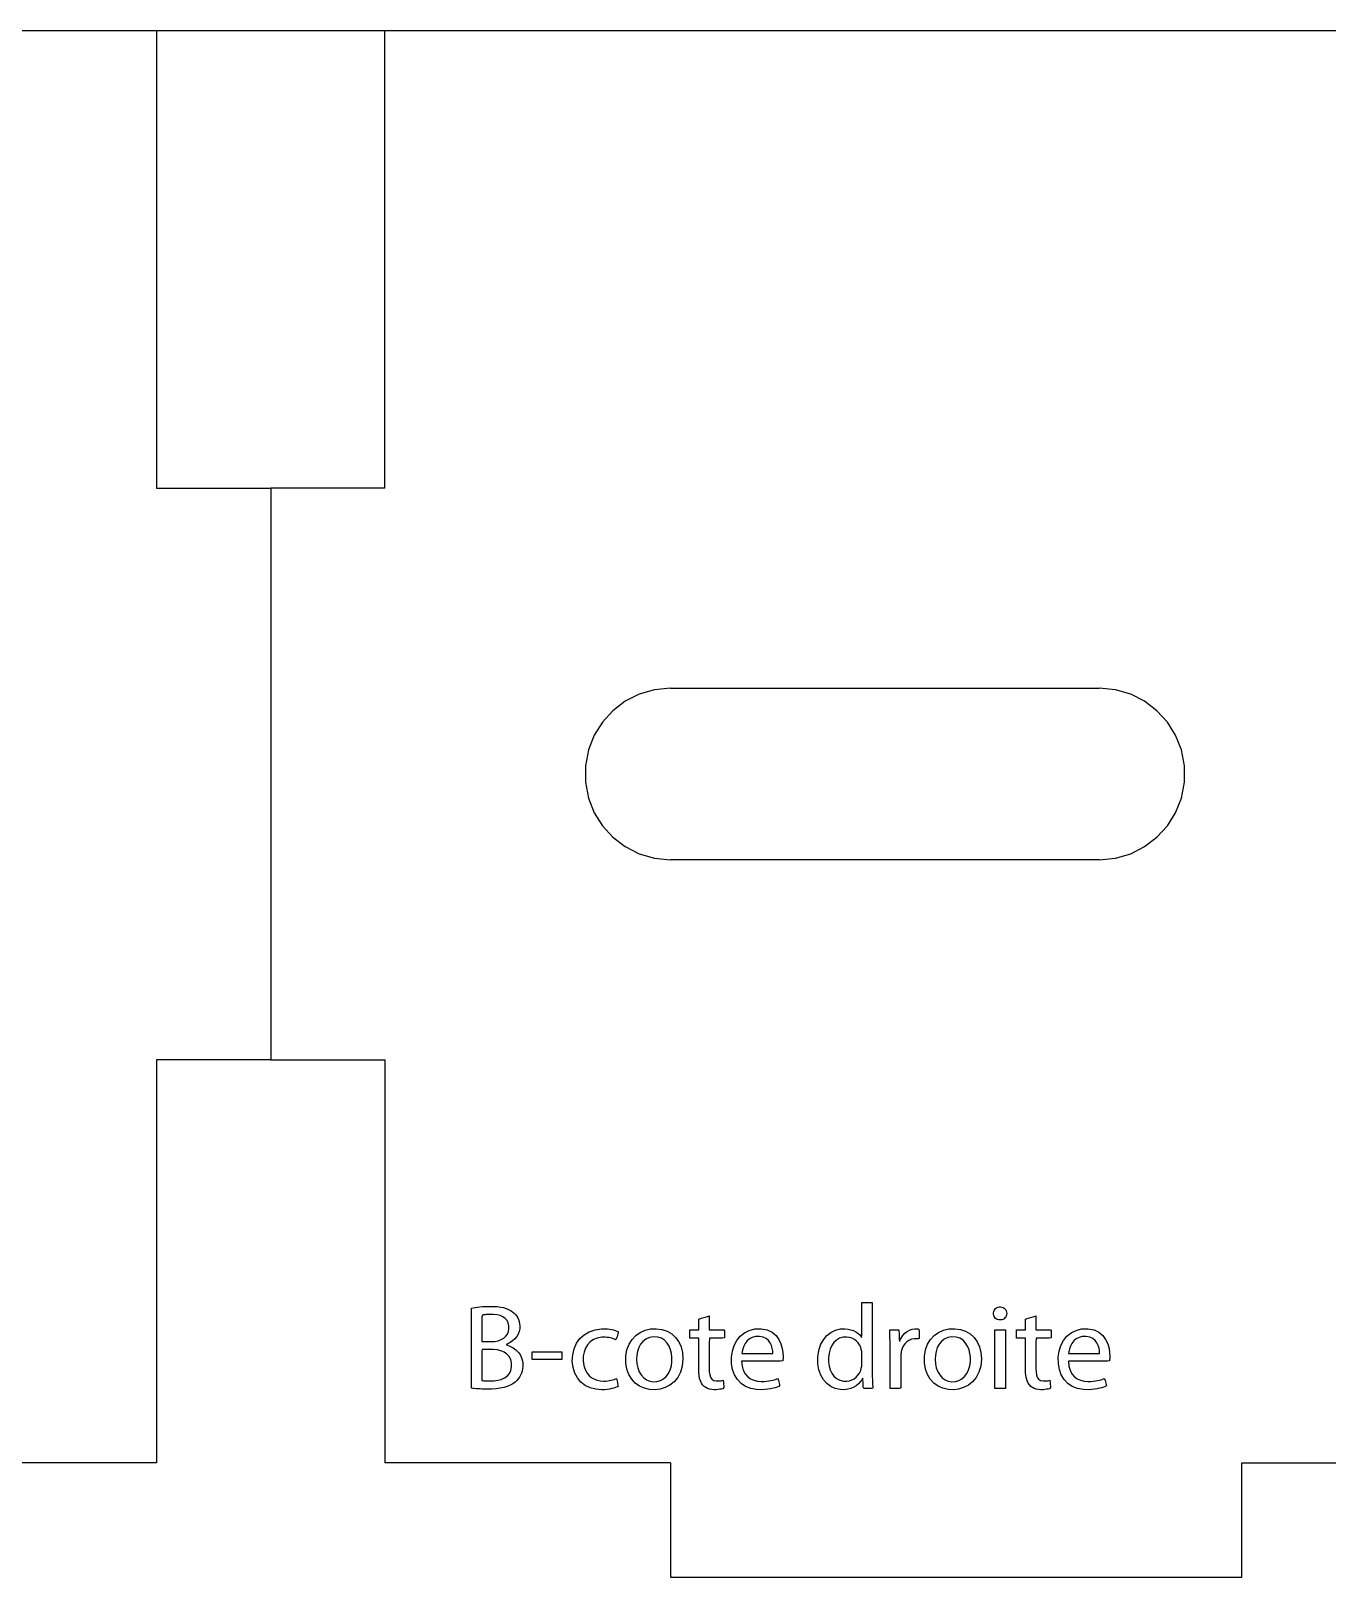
# Model space of a CAD drawing. Header units: metres. Extents: x -26 to 521, y 602 to 1019.
# Drawn here: x 205.6 to 251, y 601.6 to 655.7 of the extents above; entities that cross this region are included whole.
import ezdxf

# ---------------------------------------------------------------- set-up
doc = ezdxf.new("R2010")
doc.units = ezdxf.units.M

msp = doc.modelspace()

# ---------------------------------------------------------------- linework, layer by layer
at = {"layer": 'COMPONENT1'}
for p, q in [((209.981, 655.651), (169.981, 655.651)), ((209.981, 655.651), (209.981, 639.651)), ((217.981, 655.651), (209.981, 655.651)), ((217.981, 639.651), (217.981, 655.651)), ((257.981, 655.651), (217.981, 655.651)), ((209.981, 639.651), (213.981, 639.651)), ((217.981, 639.651), (213.981, 639.651)), ((213.981, 639.651), (213.981, 619.651)), ((226.877, 632.441), (226.389, 632.194)), ((227.411, 632.597), (226.877, 632.441)), ((227.981, 632.651), (227.411, 632.597)), ((227.981, 632.651), (242.981, 632.651)), ((243.551, 632.597), (242.981, 632.651)), ((244.085, 632.441), (243.551, 632.597)), ((244.573, 632.194), (244.085, 632.441)), ((226.389, 632.194), (225.958, 631.866)), ((245.005, 631.866), (244.573, 632.194)), ((225.593, 631.466), (225.304, 631.005)), ((225.958, 631.866), (225.593, 631.466)), ((245.37, 631.466), (245.005, 631.866)), ((245.659, 631.005), (245.37, 631.466)), ((225.304, 631.005), (225.101, 630.493)), ((245.861, 630.493), (245.659, 631.005)), ((225.101, 630.493), (224.995, 629.94)), ((245.968, 629.94), (245.861, 630.493)), ((224.995, 629.94), (224.995, 629.362)), ((245.968, 629.362), (245.968, 629.94)), ((224.995, 629.362), (225.101, 628.809)), ((245.861, 628.809), (245.968, 629.362)), ((225.101, 628.809), (225.304, 628.297)), ((245.659, 628.297), (245.861, 628.809)), ((225.304, 628.297), (225.593, 627.836)), ((245.37, 627.836), (245.659, 628.297)), ((225.593, 627.836), (225.958, 627.436)), ((245.005, 627.436), (245.37, 627.836)), ((225.958, 627.436), (226.389, 627.108)), ((226.389, 627.108), (226.877, 626.861)), ((244.085, 626.861), (244.573, 627.108)), ((244.573, 627.108), (245.005, 627.436)), ((226.877, 626.861), (227.411, 626.705)), ((227.411, 626.705), (227.981, 626.651)), ((242.981, 626.651), (227.981, 626.651)), ((242.981, 626.651), (243.551, 626.705)), ((243.551, 626.705), (244.085, 626.861)), ((213.981, 619.651), (209.981, 619.651)), ((209.981, 619.651), (209.981, 605.55)), ((213.981, 619.651), (217.981, 619.651)), ((217.981, 619.651), (217.981, 605.55)), ((209.981, 605.55), (199.981, 605.55)), ((227.981, 605.55), (217.981, 605.55)), ((227.981, 605.55), (227.981, 601.551)), ((247.981, 601.551), (247.981, 605.55)), ((247.981, 605.55), (257.981, 605.55)), ((227.981, 601.551), (247.981, 601.551))]:
    msp.add_line(p, q, dxfattribs=at)
at = {"layer": 'COMPONENT8'}
for p, q in [((221.008, 610.96), (221.072, 610.974)), ((221.008, 610.843), (221.008, 610.96)), ((221.008, 610.532), (221.008, 610.843)), ((221.072, 610.974), (221.143, 610.986)), ((221.143, 610.986), (221.221, 610.997)), ((221.221, 610.997), (221.305, 611.006)), ((221.305, 611.006), (221.393, 611.013)), ((221.393, 611.013), (221.484, 611.019)), ((221.484, 611.019), (221.577, 611.022)), ((221.577, 611.022), (221.671, 611.024)), ((221.671, 611.024), (221.799, 611.021)), ((221.799, 611.021), (221.919, 611.013)), ((221.919, 611.013), (222.029, 610.999)), ((222.029, 610.999), (222.129, 610.978)), ((222.129, 610.978), (222.22, 610.95)), ((222.22, 610.95), (222.302, 610.916)), ((222.302, 610.916), (222.378, 610.875)), ((222.378, 610.875), (222.446, 610.827)), ((222.446, 610.827), (222.501, 610.782)), ((234.672, 611.111), (234.672, 611.155)), ((234.672, 611.155), (234.733, 611.155)), ((234.672, 610.981), (234.672, 611.111)), ((234.672, 610.792), (234.672, 610.981)), ((234.672, 610.572), (234.672, 610.792)), ((234.733, 611.155), (234.792, 611.155)), ((234.792, 611.155), (234.859, 611.155)), ((234.859, 611.155), (234.926, 611.155)), ((234.926, 611.155), (234.984, 611.155)), ((234.984, 611.155), (235.04, 611.155)), ((235.04, 611.155), (235.04, 611.051)), ((235.04, 611.051), (235.04, 610.775)), ((239.284, 610.797), (239.292, 610.841)), ((239.284, 610.752), (239.284, 610.797)), ((239.292, 610.841), (239.307, 610.881)), ((239.307, 610.881), (239.33, 610.918)), ((239.33, 610.918), (239.358, 610.949)), ((239.358, 610.949), (239.393, 610.975)), ((239.393, 610.975), (239.434, 610.994)), ((239.434, 610.994), (239.479, 611.005)), ((239.479, 611.005), (239.528, 611.007)), ((239.528, 611.007), (239.574, 611)), ((239.574, 611), (239.616, 610.986)), ((239.616, 610.986), (239.653, 610.964)), ((239.653, 610.964), (239.684, 610.936)), ((239.684, 610.936), (239.71, 610.902)), ((239.71, 610.902), (239.728, 610.863)), ((239.728, 610.863), (239.74, 610.82)), ((239.74, 610.82), (239.744, 610.774)), ((221.008, 610.092), (221.008, 610.532)), ((221.394, 610.719), (221.376, 610.662)), ((221.376, 610.662), (221.376, 610.551)), ((221.376, 610.551), (221.376, 610.403)), ((221.376, 610.403), (221.376, 610.237)), ((221.421, 610.723), (221.394, 610.719)), ((221.451, 610.728), (221.421, 610.723)), ((221.486, 610.731), (221.451, 610.728)), ((221.526, 610.735), (221.486, 610.731)), ((221.571, 610.738), (221.526, 610.735)), ((221.621, 610.739), (221.571, 610.738)), ((221.678, 610.74), (221.621, 610.739)), ((221.781, 610.738), (221.678, 610.74)), ((221.905, 610.725), (221.781, 610.738)), ((222.015, 610.698), (221.905, 610.725)), ((222.111, 610.657), (222.015, 610.698)), ((222.19, 610.602), (222.111, 610.657)), ((222.253, 610.532), (222.19, 610.602)), ((222.296, 610.446), (222.253, 610.532)), ((222.32, 610.344), (222.296, 610.446)), ((222.322, 610.235), (222.32, 610.344)), ((222.501, 610.782), (222.549, 610.734)), ((222.549, 610.734), (222.591, 610.681)), ((222.591, 610.681), (222.627, 610.623)), ((222.627, 610.623), (222.657, 610.559)), ((222.657, 610.559), (222.679, 610.491)), ((222.679, 610.491), (222.693, 610.417)), ((222.693, 610.417), (222.7, 610.338)), ((222.7, 610.338), (222.696, 610.241)), ((228.965, 610.199), (228.966, 610.281)), ((228.966, 610.579), (229.054, 610.606)), ((228.966, 610.544), (228.966, 610.579)), ((228.966, 610.467), (228.966, 610.544)), ((228.966, 610.372), (228.966, 610.467)), ((228.966, 610.281), (228.966, 610.372)), ((229.054, 610.606), (229.143, 610.633)), ((229.143, 610.633), (229.233, 610.66)), ((229.233, 610.66), (229.302, 610.681)), ((229.302, 610.681), (229.33, 610.69)), ((229.33, 610.69), (229.33, 610.652)), ((229.33, 610.652), (229.33, 610.558)), ((229.33, 610.558), (229.33, 610.437)), ((229.33, 610.437), (229.33, 610.317)), ((229.33, 610.317), (229.33, 610.229)), ((234.672, 610.348), (234.672, 610.572)), ((234.672, 610.149), (234.672, 610.348)), ((235.04, 610.775), (235.04, 610.385)), ((235.04, 610.385), (235.04, 609.936)), ((239.292, 610.708), (239.284, 610.752)), ((239.306, 610.668), (239.292, 610.708)), ((239.328, 610.632), (239.306, 610.668)), ((239.355, 610.601), (239.328, 610.632)), ((239.389, 610.577), (239.355, 610.601)), ((239.428, 610.559), (239.389, 610.577)), ((239.472, 610.548), (239.428, 610.559)), ((239.521, 610.546), (239.472, 610.548)), ((239.57, 610.552), (239.521, 610.546)), ((239.615, 610.567), (239.57, 610.552)), ((239.653, 610.588), (239.615, 610.567)), ((239.685, 610.616), (239.653, 610.588)), ((239.71, 610.65), (239.685, 610.616)), ((239.729, 610.688), (239.71, 610.65)), ((239.74, 610.729), (239.729, 610.688)), ((239.744, 610.774), (239.74, 610.729)), ((240.403, 610.199), (240.405, 610.281)), ((240.405, 610.579), (240.493, 610.606)), ((240.405, 610.544), (240.405, 610.579)), ((240.405, 610.467), (240.405, 610.544)), ((240.405, 610.372), (240.405, 610.467)), ((240.405, 610.281), (240.405, 610.372)), ((240.493, 610.606), (240.581, 610.633)), ((240.581, 610.633), (240.671, 610.66)), ((240.671, 610.66), (240.741, 610.681)), ((240.741, 610.681), (240.769, 610.69)), ((240.769, 610.69), (240.769, 610.652)), ((240.769, 610.652), (240.769, 610.558)), ((240.769, 610.558), (240.769, 610.437)), ((240.769, 610.437), (240.769, 610.317)), ((240.769, 610.317), (240.769, 610.229)), ((221.008, 609.586), (221.008, 610.092)), ((221.376, 610.237), (221.376, 610.073)), ((221.376, 610.073), (221.376, 609.93)), ((221.376, 609.93), (221.376, 609.83)), ((221.376, 609.83), (221.376, 609.792)), ((221.376, 609.792), (221.426, 609.792)), ((221.426, 609.792), (221.477, 609.792)), ((221.477, 609.792), (221.537, 609.792)), ((221.537, 609.792), (221.597, 609.792)), ((221.597, 609.792), (221.651, 609.792)), ((221.651, 609.792), (221.691, 609.792)), ((221.691, 609.792), (221.818, 609.798)), ((221.818, 609.798), (221.94, 609.821)), ((221.94, 609.821), (222.047, 609.859)), ((222.047, 609.859), (222.137, 609.912)), ((222.137, 609.912), (222.211, 609.978)), ((222.211, 609.978), (222.267, 610.054)), ((222.361, 609.753), (222.261, 609.704)), ((222.267, 610.054), (222.304, 610.141)), ((222.304, 610.141), (222.322, 610.235)), ((222.45, 609.814), (222.361, 609.753)), ((222.527, 609.884), (222.45, 609.814)), ((222.591, 609.963), (222.527, 609.884)), ((222.641, 610.05), (222.591, 609.963)), ((222.676, 610.143), (222.641, 610.05)), ((222.696, 610.241), (222.676, 610.143)), ((224.6, 609.542), (224.685, 609.731)), ((224.685, 609.731), (224.803, 609.895)), ((224.803, 609.895), (224.953, 610.031)), ((224.953, 610.031), (225.131, 610.136)), ((225.164, 609.78), (225.07, 609.679)), ((225.131, 610.136), (225.336, 610.207)), ((225.279, 609.86), (225.164, 609.78)), ((225.414, 609.915), (225.279, 609.86)), ((225.336, 610.207), (225.565, 610.239)), ((225.57, 609.942), (225.414, 609.915)), ((225.565, 610.239), (225.695, 610.24)), ((225.683, 609.944), (225.57, 609.942)), ((225.751, 609.939), (225.683, 609.944)), ((225.695, 610.24), (225.773, 610.234)), ((225.815, 609.931), (225.751, 609.939)), ((225.773, 610.234), (225.847, 610.225)), ((225.873, 609.92), (225.815, 609.931)), ((225.847, 610.225), (225.918, 610.212)), ((225.925, 609.906), (225.873, 609.92)), ((225.918, 610.212), (225.983, 610.196)), ((225.973, 609.89), (225.925, 609.906)), ((226.015, 609.874), (225.973, 609.89)), ((225.983, 610.196), (226.042, 610.179)), ((226.053, 609.856), (226.015, 609.874)), ((226.042, 610.179), (226.094, 610.159)), ((226.078, 609.873), (226.053, 609.856)), ((226.089, 609.912), (226.078, 609.873)), ((226.104, 609.961), (226.089, 609.912)), ((226.094, 610.159), (226.139, 610.139)), ((226.119, 610.013), (226.104, 609.961)), ((226.134, 610.062), (226.119, 610.013)), ((226.146, 610.102), (226.134, 610.062)), ((226.139, 610.139), (226.146, 610.102)), ((226.525, 609.697), (226.628, 609.865)), ((226.628, 609.865), (226.758, 610.003)), ((226.758, 610.003), (226.912, 610.112)), ((226.912, 610.112), (227.085, 610.188)), ((227.012, 609.799), (226.931, 609.697)), ((227.114, 609.88), (227.012, 609.799)), ((227.085, 610.188), (227.274, 610.231)), ((227.235, 609.935), (227.114, 609.88)), ((227.378, 609.961), (227.235, 609.935)), ((227.274, 610.231), (227.478, 610.24)), ((227.53, 609.951), (227.378, 609.961)), ((227.478, 610.24), (227.678, 610.212)), ((227.661, 609.908), (227.53, 609.951)), ((227.771, 609.836), (227.661, 609.908)), ((227.678, 610.212), (227.859, 610.15)), ((227.86, 609.741), (227.771, 609.836)), ((227.859, 610.15), (228.019, 610.056)), ((227.929, 609.629), (227.86, 609.741)), ((228.019, 610.056), (228.154, 609.933)), ((228.154, 609.933), (228.263, 609.782)), ((228.263, 609.782), (228.344, 609.606)), ((228.649, 610.196), (228.71, 610.199)), ((228.649, 610.161), (228.649, 610.196)), ((228.649, 610.099), (228.649, 610.161)), ((228.649, 610.028), (228.649, 610.099)), ((228.649, 609.963), (228.649, 610.028)), ((228.655, 609.915), (228.649, 609.963)), ((228.699, 609.915), (228.655, 609.915)), ((228.77, 609.915), (228.699, 609.915)), ((228.71, 610.199), (228.784, 610.199)), ((228.85, 609.915), (228.77, 609.915)), ((228.784, 610.199), (228.864, 610.199)), ((228.92, 609.915), (228.85, 609.915)), ((228.864, 610.199), (228.93, 610.199)), ((228.962, 609.915), (228.92, 609.915)), ((228.93, 610.199), (228.965, 610.199)), ((228.966, 609.884), (228.962, 609.915)), ((228.966, 609.715), (228.966, 609.884)), ((228.966, 609.457), (228.966, 609.715)), ((229.33, 610.229), (229.331, 610.199)), ((229.342, 609.915), (229.33, 609.743)), ((229.33, 609.743), (229.33, 609.495)), ((229.331, 610.199), (229.381, 610.199)), ((229.42, 609.915), (229.342, 609.915)), ((229.381, 610.199), (229.488, 610.199)), ((229.541, 609.915), (229.42, 609.915)), ((229.488, 610.199), (229.621, 610.199)), ((229.676, 609.915), (229.541, 609.915)), ((229.621, 610.199), (229.748, 610.199)), ((229.792, 609.915), (229.676, 609.915)), ((229.748, 610.199), (229.839, 610.199)), ((229.863, 609.925), (229.792, 609.915)), ((229.839, 610.199), (229.863, 610.167)), ((229.863, 610.167), (229.863, 610.107)), ((229.863, 610.107), (229.863, 610.036)), ((229.863, 610.036), (229.863, 609.97)), ((229.863, 609.97), (229.863, 609.925)), ((230.205, 609.653), (230.296, 609.828)), ((230.296, 609.828), (230.416, 609.977)), ((230.416, 609.977), (230.562, 610.097)), ((230.592, 609.727), (230.541, 609.633)), ((230.562, 610.097), (230.733, 610.183)), ((230.658, 609.812), (230.592, 609.727)), ((230.739, 609.883), (230.658, 609.812)), ((230.733, 610.183), (230.928, 610.231)), ((230.837, 609.937), (230.739, 609.883)), ((230.953, 609.968), (230.837, 609.937)), ((230.928, 610.231), (231.15, 610.238)), ((231.089, 609.973), (230.953, 609.968)), ((231.218, 609.948), (231.089, 609.973)), ((231.15, 610.238), (231.363, 610.197)), ((231.322, 609.899), (231.218, 609.948)), ((231.404, 609.83), (231.322, 609.899)), ((231.363, 610.197), (231.534, 610.115)), ((231.466, 609.747), (231.404, 609.83)), ((231.51, 609.654), (231.466, 609.747)), ((231.534, 610.115), (231.669, 610)), ((231.669, 610), (231.77, 609.862)), ((231.77, 609.862), (231.842, 609.709)), ((231.842, 609.709), (231.888, 609.55)), ((233.23, 609.681), (233.326, 609.855)), ((233.326, 609.855), (233.448, 609.999)), ((233.448, 609.999), (233.591, 610.111)), ((233.591, 610.111), (233.751, 610.189)), ((233.695, 609.759), (233.62, 609.653)), ((233.788, 609.845), (233.695, 609.759)), ((233.751, 610.189), (233.925, 610.233)), ((233.896, 609.906), (233.788, 609.845)), ((234.02, 609.941), (233.896, 609.906)), ((233.925, 610.233), (234.084, 610.24)), ((234.147, 609.948), (234.02, 609.941)), ((234.084, 610.24), (234.194, 610.229)), ((234.244, 609.935), (234.147, 609.948)), ((234.194, 610.229), (234.293, 610.207)), ((234.333, 609.907), (234.244, 609.935)), ((234.293, 610.207), (234.382, 610.175)), ((234.414, 609.864), (234.333, 609.907)), ((234.382, 610.175), (234.461, 610.134)), ((234.485, 609.81), (234.414, 609.864)), ((234.461, 610.134), (234.529, 610.086)), ((234.546, 609.746), (234.485, 609.81)), ((234.529, 610.086), (234.587, 610.033)), ((234.595, 609.673), (234.546, 609.746)), ((234.587, 610.033), (234.635, 609.977)), ((234.635, 609.977), (234.664, 609.932)), ((234.664, 609.932), (234.672, 610.001)), ((234.672, 610.001), (234.672, 610.149)), ((235.04, 609.936), (235.04, 609.485)), ((235.65, 610.147), (235.648, 610.199)), ((235.648, 610.199), (235.717, 610.199)), ((235.654, 610.071), (235.65, 610.147)), ((235.657, 609.992), (235.654, 610.071)), ((235.659, 609.911), (235.657, 609.992)), ((235.661, 609.828), (235.659, 609.911)), ((235.662, 609.741), (235.661, 609.828)), ((235.663, 609.652), (235.662, 609.741)), ((235.717, 610.199), (235.775, 610.199)), ((235.775, 610.199), (235.839, 610.199)), ((235.839, 610.199), (235.898, 610.199)), ((235.898, 610.199), (235.944, 610.199)), ((235.944, 610.199), (235.97, 610.199)), ((235.97, 610.199), (235.974, 610.153)), ((235.974, 610.153), (235.977, 610.09)), ((235.977, 610.09), (235.98, 610.014)), ((235.98, 610.014), (235.983, 609.936)), ((235.983, 609.936), (235.986, 609.865)), ((235.986, 609.865), (235.988, 609.814)), ((235.988, 609.814), (236.056, 609.916)), ((235.988, 609.814), (236.001, 609.792)), ((236.056, 609.916), (236.114, 610.004)), ((236.114, 610.004), (236.182, 610.08)), ((236.18, 609.715), (236.125, 609.635)), ((236.245, 609.782), (236.18, 609.715)), ((236.182, 610.08), (236.259, 610.142)), ((236.321, 609.834), (236.245, 609.782)), ((236.259, 610.142), (236.344, 610.19)), ((236.407, 609.87), (236.321, 609.834)), ((236.344, 610.19), (236.434, 610.223)), ((236.501, 609.888), (236.407, 609.87)), ((236.434, 610.223), (236.528, 610.239)), ((236.577, 609.89), (236.501, 609.888)), ((236.528, 610.239), (236.581, 610.241)), ((236.611, 609.889), (236.577, 609.89)), ((236.581, 610.241), (236.608, 610.24)), ((236.608, 610.24), (236.634, 610.237)), ((236.642, 609.887), (236.611, 609.889)), ((236.634, 610.237), (236.66, 610.235)), ((236.675, 609.893), (236.642, 609.887)), ((236.66, 610.235), (236.675, 610.182)), ((236.675, 610.182), (236.675, 610.124)), ((236.675, 610.124), (236.675, 610.057)), ((236.675, 610.057), (236.675, 609.99)), ((236.675, 609.99), (236.675, 609.932)), ((236.675, 609.932), (236.675, 609.893)), ((236.972, 609.697), (237.076, 609.865)), ((237.076, 609.865), (237.206, 610.003)), ((237.206, 610.003), (237.359, 610.112)), ((237.359, 610.112), (237.533, 610.188)), ((237.46, 609.799), (237.379, 609.697)), ((237.561, 609.88), (237.46, 609.799)), ((237.533, 610.188), (237.722, 610.231)), ((237.683, 609.935), (237.561, 609.88)), ((237.825, 609.961), (237.683, 609.935)), ((237.722, 610.231), (237.926, 610.24)), ((237.978, 609.951), (237.825, 609.961)), ((237.926, 610.24), (238.126, 610.212)), ((238.109, 609.908), (237.978, 609.951)), ((238.219, 609.836), (238.109, 609.908)), ((238.126, 610.212), (238.307, 610.15)), ((238.308, 609.741), (238.219, 609.836)), ((238.307, 610.15), (238.466, 610.056)), ((238.377, 609.629), (238.308, 609.741)), ((238.466, 610.056), (238.602, 609.933)), ((238.602, 609.933), (238.711, 609.782)), ((238.711, 609.782), (238.791, 609.606)), ((239.329, 608.151), (239.329, 610.199)), ((239.329, 610.199), (239.702, 610.199)), ((239.702, 610.199), (239.702, 608.151)), ((240.087, 610.196), (240.148, 610.199)), ((240.087, 610.161), (240.087, 610.196)), ((240.087, 610.099), (240.087, 610.161)), ((240.087, 610.028), (240.087, 610.099)), ((240.087, 609.963), (240.087, 610.028)), ((240.093, 609.915), (240.087, 609.963)), ((240.137, 609.915), (240.093, 609.915)), ((240.208, 609.915), (240.137, 609.915)), ((240.148, 610.199), (240.222, 610.199)), ((240.288, 609.915), (240.208, 609.915)), ((240.222, 610.199), (240.302, 610.199)), ((240.359, 609.915), (240.288, 609.915)), ((240.302, 610.199), (240.369, 610.199)), ((240.4, 609.915), (240.359, 609.915)), ((240.369, 610.199), (240.403, 610.199)), ((240.405, 609.884), (240.4, 609.915)), ((240.405, 609.715), (240.405, 609.884)), ((240.405, 609.457), (240.405, 609.715)), ((240.769, 610.229), (240.769, 610.199)), ((240.769, 610.199), (240.819, 610.199)), ((240.781, 609.915), (240.769, 609.743)), ((240.769, 609.743), (240.769, 609.495)), ((240.858, 609.915), (240.781, 609.915)), ((240.819, 610.199), (240.926, 610.199)), ((240.98, 609.915), (240.858, 609.915)), ((240.926, 610.199), (241.059, 610.199)), ((241.114, 609.915), (240.98, 609.915)), ((241.059, 610.199), (241.187, 610.199)), ((241.23, 609.915), (241.114, 609.915)), ((241.187, 610.199), (241.277, 610.199)), ((241.302, 609.925), (241.23, 609.915)), ((241.277, 610.199), (241.302, 610.167)), ((241.302, 610.167), (241.302, 610.107)), ((241.302, 610.107), (241.302, 610.036)), ((241.302, 610.036), (241.302, 609.97)), ((241.302, 609.97), (241.302, 609.925)), ((241.643, 609.653), (241.735, 609.828)), ((241.735, 609.828), (241.854, 609.977)), ((241.854, 609.977), (242, 610.097)), ((242.03, 609.727), (241.979, 609.633)), ((242, 610.097), (242.171, 610.183)), ((242.096, 609.812), (242.03, 609.727)), ((242.178, 609.883), (242.096, 609.812)), ((242.171, 610.183), (242.366, 610.231)), ((242.276, 609.937), (242.178, 609.883)), ((242.391, 609.968), (242.276, 609.937)), ((242.366, 610.231), (242.589, 610.238)), ((242.527, 609.973), (242.391, 609.968)), ((242.656, 609.948), (242.527, 609.973)), ((242.589, 610.238), (242.801, 610.197)), ((242.761, 609.899), (242.656, 609.948)), ((242.843, 609.83), (242.761, 609.899)), ((242.801, 610.197), (242.973, 610.115)), ((242.904, 609.747), (242.843, 609.83)), ((242.948, 609.654), (242.904, 609.747)), ((242.973, 610.115), (243.107, 610)), ((243.107, 610), (243.209, 609.862)), ((243.209, 609.862), (243.28, 609.709)), ((243.28, 609.709), (243.326, 609.55)), ((221.008, 609.076), (221.008, 609.586)), ((221.384, 609.517), (221.376, 609.454)), ((221.376, 609.454), (221.376, 609.325)), ((221.376, 609.325), (221.376, 609.15)), ((221.414, 609.517), (221.384, 609.517)), ((221.458, 609.517), (221.414, 609.517)), ((221.512, 609.517), (221.458, 609.517)), ((221.567, 609.517), (221.512, 609.517)), ((221.618, 609.517), (221.567, 609.517)), ((221.678, 609.517), (221.618, 609.517)), ((221.768, 609.515), (221.678, 609.517)), ((221.906, 609.498), (221.768, 609.515)), ((222.034, 609.466), (221.906, 609.498)), ((222.148, 609.418), (222.034, 609.466)), ((222.246, 609.352), (222.148, 609.418)), ((222.261, 609.704), (222.218, 609.687)), ((222.218, 609.687), (222.269, 609.66)), ((222.325, 609.269), (222.246, 609.352)), ((222.269, 609.66), (222.371, 609.622)), ((222.381, 609.168), (222.325, 609.269)), ((222.371, 609.622), (222.471, 609.568)), ((222.412, 609.049), (222.381, 609.168)), ((222.471, 609.568), (222.566, 609.499)), ((222.566, 609.499), (222.65, 609.413)), ((222.65, 609.413), (222.72, 609.311)), ((222.72, 609.311), (222.772, 609.191)), ((222.772, 609.191), (222.801, 609.054)), ((223.129, 609.158), (223.129, 609.429)), ((223.129, 609.429), (224.174, 609.429)), ((224.174, 609.429), (224.174, 609.158)), ((224.539, 609.104), (224.551, 609.331)), ((224.551, 609.331), (224.6, 609.542)), ((224.921, 609.279), (224.916, 609.119)), ((224.948, 609.425), (224.921, 609.279)), ((224.998, 609.56), (224.948, 609.425)), ((225.07, 609.679), (224.998, 609.56)), ((226.414, 609.279), (226.452, 609.501)), ((226.414, 609.043), (226.414, 609.279)), ((226.452, 609.501), (226.525, 609.697)), ((226.799, 609.311), (226.79, 609.171)), ((226.79, 609.171), (226.801, 609.013)), ((226.825, 609.448), (226.799, 609.311)), ((226.869, 609.579), (226.825, 609.448)), ((226.931, 609.697), (226.869, 609.579)), ((227.98, 609.504), (227.929, 609.629)), ((228.012, 609.374), (227.98, 609.504)), ((228.028, 609.243), (228.012, 609.374)), ((228.027, 609.097), (228.028, 609.243)), ((228.344, 609.606), (228.394, 609.409)), ((228.411, 609.192), (228.388, 608.935)), ((228.394, 609.409), (228.411, 609.192)), ((228.966, 609.175), (228.966, 609.457)), ((228.966, 608.937), (228.966, 609.175)), ((229.33, 609.495), (229.33, 609.216)), ((229.33, 609.216), (229.33, 608.972)), ((230.113, 609.241), (230.143, 609.456)), ((230.115, 609.017), (230.113, 609.241)), ((230.143, 609.456), (230.205, 609.653)), ((230.479, 609.437), (230.474, 609.374)), ((230.474, 609.374), (230.544, 609.374)), ((230.503, 609.535), (230.479, 609.437)), ((230.541, 609.633), (230.503, 609.535)), ((230.544, 609.374), (230.677, 609.374)), ((230.677, 609.374), (230.852, 609.374)), ((230.852, 609.374), (231.045, 609.374)), ((231.045, 609.374), (231.235, 609.374)), ((231.235, 609.374), (231.399, 609.374)), ((231.399, 609.374), (231.513, 609.374)), ((231.538, 609.558), (231.51, 609.654)), ((231.513, 609.374), (231.556, 609.374)), ((231.553, 609.463), (231.538, 609.558)), ((231.556, 609.374), (231.553, 609.463)), ((231.888, 609.55), (231.911, 609.394)), ((231.911, 609.394), (231.916, 609.274)), ((231.914, 609.199), (231.911, 609.158)), ((231.916, 609.248), (231.914, 609.199)), ((231.916, 609.274), (231.916, 609.248)), ((233.13, 609.249), (233.163, 609.478)), ((233.134, 609.014), (233.13, 609.249)), ((233.163, 609.478), (233.23, 609.681)), ((233.525, 609.387), (233.506, 609.232)), ((233.506, 609.232), (233.507, 609.076)), ((233.563, 609.528), (233.525, 609.387)), ((233.62, 609.653), (233.563, 609.528)), ((234.633, 609.594), (234.595, 609.673)), ((234.656, 609.519), (234.633, 609.594)), ((234.663, 609.482), (234.656, 609.519)), ((234.668, 609.442), (234.663, 609.482)), ((234.671, 609.402), (234.668, 609.442)), ((234.672, 609.365), (234.671, 609.402)), ((234.672, 609.311), (234.672, 609.365)), ((234.672, 609.256), (234.672, 609.311)), ((234.672, 609.192), (234.672, 609.256)), ((234.672, 609.128), (234.672, 609.192)), ((235.04, 609.485), (235.04, 609.088)), ((235.663, 609.56), (235.663, 609.652)), ((235.663, 609.495), (235.663, 609.56)), ((235.663, 609.324), (235.663, 609.495)), ((235.663, 609.084), (235.663, 609.324)), ((236.038, 609.311), (236.036, 609.264)), ((236.036, 609.264), (236.036, 609.184)), ((236.036, 609.184), (236.036, 609.047)), ((236.041, 609.357), (236.038, 609.311)), ((236.046, 609.401), (236.041, 609.357)), ((236.053, 609.441), (236.046, 609.401)), ((236.083, 609.543), (236.053, 609.441)), ((236.125, 609.635), (236.083, 609.543)), ((236.862, 609.279), (236.9, 609.501)), ((236.862, 609.043), (236.862, 609.279)), ((236.9, 609.501), (236.972, 609.697)), ((237.247, 609.311), (237.238, 609.171)), ((237.238, 609.171), (237.249, 609.013)), ((237.272, 609.448), (237.247, 609.311)), ((237.316, 609.579), (237.272, 609.448)), ((237.379, 609.697), (237.316, 609.579)), ((238.427, 609.504), (238.377, 609.629)), ((238.46, 609.374), (238.427, 609.504)), ((238.476, 609.243), (238.46, 609.374)), ((238.475, 609.097), (238.476, 609.243)), ((238.791, 609.606), (238.841, 609.409)), ((238.859, 609.192), (238.836, 608.935)), ((238.841, 609.409), (238.859, 609.192)), ((240.405, 609.175), (240.405, 609.457)), ((240.405, 608.937), (240.405, 609.175)), ((240.769, 609.495), (240.769, 609.216)), ((240.769, 609.216), (240.769, 608.972)), ((241.551, 609.241), (241.582, 609.456)), ((241.553, 609.017), (241.551, 609.241)), ((241.582, 609.456), (241.643, 609.653)), ((241.917, 609.437), (241.913, 609.374)), ((241.913, 609.374), (241.982, 609.374)), ((241.942, 609.535), (241.917, 609.437)), ((241.979, 609.633), (241.942, 609.535)), ((241.982, 609.374), (242.115, 609.374)), ((242.115, 609.374), (242.29, 609.374)), ((242.29, 609.374), (242.484, 609.374)), ((242.484, 609.374), (242.674, 609.374)), ((242.674, 609.374), (242.837, 609.374)), ((242.837, 609.374), (242.952, 609.374)), ((242.977, 609.558), (242.948, 609.654)), ((242.952, 609.374), (242.995, 609.374)), ((242.991, 609.463), (242.977, 609.558)), ((242.995, 609.374), (242.991, 609.463)), ((243.326, 609.55), (243.349, 609.394)), ((243.349, 609.394), (243.355, 609.274)), ((243.353, 609.199), (243.349, 609.158)), ((243.354, 609.248), (243.353, 609.199)), ((243.355, 609.274), (243.354, 609.248)), ((221.008, 608.627), (221.008, 609.076)), ((221.008, 608.3), (221.008, 608.627)), ((221.376, 609.15), (221.376, 608.954)), ((221.376, 608.954), (221.376, 608.76)), ((221.376, 608.76), (221.376, 608.593)), ((222.259, 608.584), (222.335, 608.671)), ((222.335, 608.671), (222.388, 608.779)), ((222.388, 608.779), (222.414, 608.909)), ((222.414, 608.909), (222.412, 609.049)), ((222.758, 608.683), (222.727, 608.612)), ((222.782, 608.76), (222.758, 608.683)), ((222.798, 608.841), (222.782, 608.76)), ((222.805, 608.928), (222.798, 608.841)), ((222.801, 609.054), (222.805, 608.928)), ((224.174, 609.158), (223.129, 609.158)), ((224.564, 608.886), (224.539, 609.104)), ((224.624, 608.689), (224.564, 608.886)), ((224.715, 608.517), (224.624, 608.689)), ((224.916, 609.119), (224.938, 608.957)), ((224.938, 608.957), (224.984, 608.814)), ((224.984, 608.814), (225.053, 608.69)), ((225.053, 608.69), (225.142, 608.586)), ((226.45, 608.83), (226.414, 609.043)), ((226.52, 608.641), (226.45, 608.83)), ((226.619, 608.477), (226.52, 608.641)), ((226.801, 609.013), (226.833, 608.867)), ((226.833, 608.867), (226.884, 608.736)), ((226.884, 608.736), (226.953, 608.622)), ((227.821, 608.571), (227.9, 608.677)), ((227.9, 608.677), (227.962, 608.801)), ((227.962, 608.801), (228.005, 608.941)), ((228.005, 608.941), (228.027, 609.097)), ((228.326, 608.715), (228.228, 608.53)), ((228.388, 608.935), (228.326, 608.715)), ((228.966, 608.806), (228.966, 608.937)), ((228.968, 608.714), (228.966, 608.806)), ((228.977, 608.604), (228.968, 608.714)), ((229.33, 608.972), (229.33, 608.827)), ((229.33, 608.827), (229.332, 608.738)), ((229.332, 608.738), (229.347, 608.63)), ((229.347, 608.63), (229.377, 608.543)), ((230.15, 608.809), (230.115, 609.017)), ((230.218, 608.623), (230.15, 608.809)), ((230.465, 609.107), (230.482, 608.934)), ((230.525, 609.107), (230.465, 609.107)), ((230.482, 608.934), (230.524, 608.788)), ((230.524, 608.788), (230.588, 608.666)), ((230.684, 609.107), (230.525, 609.107)), ((230.588, 608.666), (230.673, 608.568)), ((230.91, 609.107), (230.684, 609.107)), ((231.169, 609.107), (230.91, 609.107)), ((231.431, 609.107), (231.169, 609.107)), ((231.662, 609.107), (231.431, 609.107)), ((231.83, 609.107), (231.662, 609.107)), ((231.906, 609.122), (231.83, 609.107)), ((231.911, 609.158), (231.906, 609.122)), ((233.17, 608.805), (233.134, 609.014)), ((233.237, 608.618), (233.17, 608.805)), ((233.507, 609.076), (233.527, 608.932)), ((233.527, 608.932), (233.566, 608.799)), ((233.566, 608.799), (233.622, 608.681)), ((233.622, 608.681), (233.697, 608.58)), ((234.539, 608.612), (234.592, 608.69)), ((234.592, 608.69), (234.634, 608.779)), ((234.634, 608.779), (234.656, 608.855)), ((234.656, 608.855), (234.664, 608.892)), ((234.664, 608.892), (234.669, 608.93)), ((234.669, 608.93), (234.671, 608.97)), ((234.671, 608.97), (234.672, 609.01)), ((234.672, 609.071), (234.672, 609.128)), ((234.672, 609.01), (234.672, 609.071)), ((235.04, 609.088), (235.04, 608.801)), ((235.04, 608.801), (235.04, 608.68)), ((235.04, 608.68), (235.04, 608.617)), ((235.663, 608.813), (235.663, 609.084)), ((235.663, 608.548), (235.663, 608.813)), ((236.036, 609.047), (236.036, 608.858)), ((236.036, 608.858), (236.036, 608.648)), ((236.036, 608.648), (236.036, 608.444)), ((236.898, 608.83), (236.862, 609.043)), ((236.967, 608.641), (236.898, 608.83)), ((237.066, 608.477), (236.967, 608.641)), ((237.249, 609.013), (237.281, 608.867)), ((237.281, 608.867), (237.332, 608.736)), ((237.332, 608.736), (237.401, 608.622)), ((238.269, 608.571), (238.347, 608.677)), ((238.347, 608.677), (238.409, 608.801)), ((238.409, 608.801), (238.452, 608.941)), ((238.452, 608.941), (238.475, 609.097)), ((238.773, 608.715), (238.676, 608.53)), ((238.836, 608.935), (238.773, 608.715)), ((240.405, 608.806), (240.405, 608.937)), ((240.407, 608.714), (240.405, 608.806)), ((240.416, 608.604), (240.407, 608.714)), ((240.769, 608.972), (240.769, 608.827)), ((240.769, 608.827), (240.771, 608.738)), ((240.771, 608.738), (240.786, 608.63)), ((240.786, 608.63), (240.816, 608.543)), ((241.588, 608.809), (241.553, 609.017)), ((241.656, 608.623), (241.588, 608.809)), ((241.903, 609.107), (241.92, 608.934)), ((241.964, 609.107), (241.903, 609.107)), ((241.92, 608.934), (241.962, 608.788)), ((241.962, 608.788), (242.027, 608.666)), ((242.123, 609.107), (241.964, 609.107)), ((242.027, 608.666), (242.111, 608.568)), ((242.348, 609.107), (242.123, 609.107)), ((242.608, 609.107), (242.348, 609.107)), ((242.869, 609.107), (242.608, 609.107)), ((243.1, 609.107), (242.869, 609.107)), ((243.268, 609.107), (243.1, 609.107)), ((243.344, 609.122), (243.268, 609.107)), ((243.349, 609.158), (243.344, 609.122)), ((221.008, 608.161), (221.008, 608.3)), ((221.051, 608.154), (221.008, 608.161)), ((221.106, 608.148), (221.051, 608.154)), ((221.167, 608.142), (221.106, 608.148)), ((221.234, 608.137), (221.167, 608.142)), ((221.307, 608.133), (221.234, 608.137)), ((221.386, 608.129), (221.307, 608.133)), ((221.376, 608.593), (221.376, 608.475)), ((221.376, 608.475), (221.376, 608.43)), ((221.376, 608.43), (221.405, 608.426)), ((221.47, 608.127), (221.386, 608.129)), ((221.405, 608.426), (221.436, 608.422)), ((221.436, 608.422), (221.47, 608.419)), ((221.47, 608.419), (221.506, 608.417)), ((221.56, 608.126), (221.47, 608.127)), ((221.506, 608.417), (221.545, 608.415)), ((221.545, 608.415), (221.586, 608.414)), ((221.713, 608.128), (221.56, 608.126)), ((221.586, 608.414), (221.629, 608.414)), ((221.629, 608.414), (221.675, 608.413)), ((221.675, 608.413), (221.795, 608.417)), ((221.868, 608.138), (221.713, 608.128)), ((221.795, 608.417), (221.928, 608.435)), ((222.011, 608.157), (221.868, 608.138)), ((221.928, 608.435), (222.052, 608.468)), ((222.141, 608.183), (222.011, 608.157)), ((222.052, 608.468), (222.163, 608.517)), ((222.258, 608.218), (222.141, 608.183)), ((222.163, 608.517), (222.259, 608.584)), ((222.364, 608.261), (222.258, 608.218)), ((222.457, 608.312), (222.364, 608.261)), ((222.538, 608.373), (222.457, 608.312)), ((222.598, 608.429), (222.538, 608.373)), ((222.647, 608.485), (222.598, 608.429)), ((222.69, 608.546), (222.647, 608.485)), ((222.727, 608.612), (222.69, 608.546)), ((224.837, 608.372), (224.715, 608.517)), ((224.986, 608.256), (224.837, 608.372)), ((225.161, 608.171), (224.986, 608.256)), ((225.142, 608.586), (225.249, 608.505)), ((225.36, 608.12), (225.161, 608.171)), ((225.249, 608.505), (225.372, 608.447)), ((225.568, 608.104), (225.36, 608.12)), ((225.372, 608.447), (225.509, 608.413)), ((225.509, 608.413), (225.641, 608.405)), ((225.667, 608.108), (225.568, 608.104)), ((225.641, 608.405), (225.715, 608.408)), ((225.759, 608.117), (225.667, 608.108)), ((225.715, 608.408), (225.783, 608.415)), ((225.844, 608.13), (225.759, 608.117)), ((225.783, 608.415), (225.845, 608.425)), ((225.922, 608.147), (225.844, 608.13)), ((225.845, 608.425), (225.902, 608.438)), ((225.902, 608.438), (225.954, 608.453)), ((225.992, 608.166), (225.922, 608.147)), ((225.954, 608.453), (226.002, 608.469)), ((226.053, 608.185), (225.992, 608.166)), ((226.002, 608.469), (226.046, 608.487)), ((226.046, 608.487), (226.083, 608.502)), ((226.105, 608.205), (226.053, 608.185)), ((226.083, 608.502), (226.093, 608.456)), ((226.093, 608.456), (226.103, 608.411)), ((226.103, 608.411), (226.115, 608.36)), ((226.146, 608.223), (226.105, 608.205)), ((226.115, 608.36), (226.126, 608.309)), ((226.126, 608.309), (226.136, 608.266)), ((226.136, 608.266), (226.146, 608.223)), ((226.744, 608.341), (226.619, 608.477)), ((226.892, 608.234), (226.744, 608.341)), ((227.06, 608.158), (226.892, 608.234)), ((226.953, 608.622), (227.038, 608.527)), ((227.038, 608.527), (227.138, 608.455)), ((227.244, 608.114), (227.06, 608.158)), ((227.138, 608.455), (227.251, 608.406)), ((227.436, 608.105), (227.244, 608.114)), ((227.251, 608.406), (227.375, 608.385)), ((227.375, 608.385), (227.503, 608.392)), ((227.615, 608.127), (227.436, 608.105)), ((227.503, 608.392), (227.621, 608.427)), ((227.79, 608.18), (227.615, 608.127)), ((227.621, 608.427), (227.727, 608.487)), ((227.727, 608.487), (227.821, 608.571)), ((227.954, 608.264), (227.79, 608.18)), ((228.102, 608.38), (227.954, 608.264)), ((228.228, 608.53), (228.102, 608.38)), ((228.995, 608.504), (228.977, 608.604)), ((229.021, 608.415), (228.995, 608.504)), ((229.056, 608.338), (229.021, 608.415)), ((229.101, 608.272), (229.056, 608.338)), ((229.15, 608.222), (229.101, 608.272)), ((229.207, 608.182), (229.15, 608.222)), ((229.271, 608.149), (229.207, 608.182)), ((229.343, 608.125), (229.271, 608.149)), ((229.422, 608.11), (229.343, 608.125)), ((229.377, 608.543), (229.425, 608.477)), ((229.507, 608.104), (229.422, 608.11)), ((229.425, 608.477), (229.492, 608.434)), ((229.492, 608.434), (229.579, 608.414)), ((229.579, 608.106), (229.507, 608.104)), ((229.579, 608.414), (229.644, 608.414)), ((229.644, 608.112), (229.579, 608.106)), ((229.644, 608.414), (229.688, 608.415)), ((229.704, 608.12), (229.644, 608.112)), ((229.688, 608.415), (229.726, 608.419)), ((229.758, 608.131), (229.704, 608.12)), ((229.726, 608.419), (229.761, 608.423)), ((229.804, 608.143), (229.758, 608.131)), ((229.761, 608.423), (229.791, 608.43)), ((229.791, 608.43), (229.82, 608.437)), ((229.841, 608.18), (229.804, 608.143)), ((229.82, 608.437), (229.829, 608.374)), ((229.829, 608.374), (229.833, 608.305)), ((229.833, 608.305), (229.837, 608.235)), ((229.837, 608.235), (229.841, 608.18)), ((230.316, 608.462), (230.218, 608.623)), ((230.444, 608.327), (230.316, 608.462)), ((230.6, 608.222), (230.444, 608.327)), ((230.783, 608.149), (230.6, 608.222)), ((230.673, 608.568), (230.774, 608.493)), ((230.774, 608.493), (230.89, 608.44)), ((230.99, 608.11), (230.783, 608.149)), ((230.89, 608.44), (231.016, 608.408)), ((231.169, 608.105), (230.99, 608.11)), ((231.016, 608.408), (231.152, 608.397)), ((231.152, 608.397), (231.251, 608.398)), ((231.281, 608.111), (231.169, 608.105)), ((231.251, 608.398), (231.338, 608.404)), ((231.384, 608.122), (231.281, 608.111)), ((231.338, 608.404), (231.417, 608.413)), ((231.479, 608.137), (231.384, 608.122)), ((231.417, 608.413), (231.488, 608.425)), ((231.564, 608.155), (231.479, 608.137)), ((231.488, 608.425), (231.554, 608.44)), ((231.554, 608.44), (231.615, 608.457)), ((231.641, 608.176), (231.564, 608.155)), ((231.615, 608.457), (231.671, 608.476)), ((231.709, 608.198), (231.641, 608.176)), ((231.671, 608.476), (231.723, 608.497)), ((231.767, 608.221), (231.709, 608.198)), ((231.723, 608.497), (231.742, 608.469)), ((231.742, 608.469), (231.752, 608.43)), ((231.752, 608.43), (231.764, 608.383)), ((231.764, 608.383), (231.777, 608.334)), ((231.797, 608.255), (231.767, 608.221)), ((231.777, 608.334), (231.788, 608.289)), ((231.788, 608.289), (231.797, 608.255)), ((233.331, 608.457), (233.237, 608.618)), ((233.449, 608.322), (233.331, 608.457)), ((233.588, 608.218), (233.449, 608.322)), ((233.745, 608.146), (233.588, 608.218)), ((233.697, 608.58), (233.79, 608.499)), ((233.917, 608.109), (233.745, 608.146)), ((233.79, 608.499), (233.9, 608.441)), ((233.9, 608.441), (234.028, 608.41)), ((234.069, 608.106), (233.917, 608.109)), ((234.028, 608.41), (234.149, 608.406)), ((234.184, 608.121), (234.069, 608.106)), ((234.149, 608.406), (234.238, 608.42)), ((234.291, 608.151), (234.184, 608.121)), ((234.238, 608.42), (234.323, 608.448)), ((234.388, 608.192), (234.291, 608.151)), ((234.323, 608.448), (234.403, 608.49)), ((234.475, 608.245), (234.388, 608.192)), ((234.403, 608.49), (234.475, 608.545)), ((234.475, 608.545), (234.539, 608.612)), ((234.552, 608.308), (234.475, 608.245)), ((234.617, 608.379), (234.552, 608.308)), ((234.671, 608.458), (234.617, 608.379)), ((234.71, 608.506), (234.671, 608.458)), ((234.711, 608.481), (234.71, 608.506)), ((234.714, 608.435), (234.711, 608.481)), ((234.716, 608.375), (234.714, 608.435)), ((234.719, 608.31), (234.716, 608.375)), ((234.722, 608.247), (234.719, 608.31)), ((234.725, 608.194), (234.722, 608.247)), ((234.748, 608.151), (234.725, 608.194)), ((234.789, 608.151), (234.748, 608.151)), ((234.844, 608.151), (234.789, 608.151)), ((234.905, 608.151), (234.844, 608.151)), ((234.964, 608.151), (234.905, 608.151)), ((235.014, 608.151), (234.964, 608.151)), ((235.057, 608.16), (235.014, 608.151)), ((235.04, 608.617), (235.041, 608.547)), ((235.041, 608.547), (235.043, 608.477)), ((235.043, 608.477), (235.045, 608.408)), ((235.045, 608.408), (235.048, 608.341)), ((235.048, 608.341), (235.05, 608.276)), ((235.05, 608.276), (235.053, 608.216)), ((235.053, 608.216), (235.057, 608.16)), ((235.663, 608.326), (235.663, 608.548)), ((235.663, 608.183), (235.663, 608.326)), ((235.665, 608.151), (235.663, 608.183)), ((235.692, 608.151), (235.665, 608.151)), ((235.744, 608.151), (235.692, 608.151)), ((235.811, 608.151), (235.744, 608.151)), ((235.883, 608.151), (235.811, 608.151)), ((235.951, 608.151), (235.883, 608.151)), ((236.004, 608.151), (235.951, 608.151)), ((236.036, 608.171), (236.004, 608.151)), ((236.036, 608.444), (236.036, 608.275)), ((236.036, 608.275), (236.036, 608.171)), ((237.192, 608.341), (237.066, 608.477)), ((237.34, 608.234), (237.192, 608.341)), ((237.508, 608.158), (237.34, 608.234)), ((237.401, 608.622), (237.486, 608.527)), ((237.486, 608.527), (237.586, 608.455)), ((237.692, 608.114), (237.508, 608.158)), ((237.586, 608.455), (237.699, 608.406)), ((237.884, 608.105), (237.692, 608.114)), ((237.699, 608.406), (237.823, 608.385)), ((237.823, 608.385), (237.95, 608.392)), ((238.063, 608.127), (237.884, 608.105)), ((237.95, 608.392), (238.068, 608.427)), ((238.237, 608.18), (238.063, 608.127)), ((238.068, 608.427), (238.175, 608.487)), ((238.175, 608.487), (238.269, 608.571)), ((238.402, 608.264), (238.237, 608.18)), ((238.55, 608.38), (238.402, 608.264)), ((238.676, 608.53), (238.55, 608.38)), ((239.702, 608.151), (239.329, 608.151)), ((240.433, 608.504), (240.416, 608.604)), ((240.459, 608.415), (240.433, 608.504)), ((240.495, 608.338), (240.459, 608.415)), ((240.54, 608.272), (240.495, 608.338)), ((240.589, 608.222), (240.54, 608.272)), ((240.645, 608.182), (240.589, 608.222)), ((240.71, 608.149), (240.645, 608.182)), ((240.782, 608.125), (240.71, 608.149)), ((240.86, 608.11), (240.782, 608.125)), ((240.816, 608.543), (240.863, 608.477)), ((240.945, 608.104), (240.86, 608.11)), ((240.863, 608.477), (240.93, 608.434)), ((240.93, 608.434), (241.018, 608.414)), ((241.017, 608.106), (240.945, 608.104)), ((241.083, 608.112), (241.017, 608.106)), ((241.018, 608.414), (241.083, 608.414)), ((241.083, 608.414), (241.126, 608.415)), ((241.143, 608.12), (241.083, 608.112)), ((241.126, 608.415), (241.165, 608.419)), ((241.196, 608.131), (241.143, 608.12)), ((241.165, 608.419), (241.199, 608.423)), ((241.243, 608.143), (241.196, 608.131)), ((241.199, 608.423), (241.23, 608.43)), ((241.23, 608.43), (241.259, 608.437)), ((241.279, 608.18), (241.243, 608.143)), ((241.259, 608.437), (241.268, 608.374)), ((241.268, 608.374), (241.272, 608.305)), ((241.272, 608.305), (241.276, 608.235)), ((241.276, 608.235), (241.279, 608.18)), ((241.755, 608.462), (241.656, 608.623)), ((241.882, 608.327), (241.755, 608.462)), ((242.038, 608.222), (241.882, 608.327)), ((242.221, 608.149), (242.038, 608.222)), ((242.111, 608.568), (242.213, 608.493)), ((242.213, 608.493), (242.328, 608.44)), ((242.429, 608.11), (242.221, 608.149)), ((242.328, 608.44), (242.455, 608.408)), ((242.607, 608.105), (242.429, 608.11)), ((242.455, 608.408), (242.59, 608.397)), ((242.59, 608.397), (242.69, 608.398)), ((242.72, 608.111), (242.607, 608.105)), ((242.69, 608.398), (242.776, 608.404)), ((242.823, 608.122), (242.72, 608.111)), ((242.776, 608.404), (242.855, 608.413)), ((242.917, 608.137), (242.823, 608.122)), ((242.855, 608.413), (242.927, 608.425)), ((243.003, 608.155), (242.917, 608.137)), ((242.927, 608.425), (242.993, 608.44)), ((242.993, 608.44), (243.053, 608.457)), ((243.079, 608.176), (243.003, 608.155)), ((243.053, 608.457), (243.109, 608.476)), ((243.147, 608.198), (243.079, 608.176)), ((243.109, 608.476), (243.161, 608.497)), ((243.206, 608.221), (243.147, 608.198)), ((243.161, 608.497), (243.181, 608.469)), ((243.181, 608.469), (243.191, 608.43)), ((243.191, 608.43), (243.203, 608.383)), ((243.203, 608.383), (243.215, 608.334)), ((243.235, 608.255), (243.206, 608.221)), ((243.215, 608.334), (243.227, 608.289)), ((243.227, 608.289), (243.235, 608.255))]:
    msp.add_line(p, q, dxfattribs=at)

doc.saveas('drawing.dxf')
